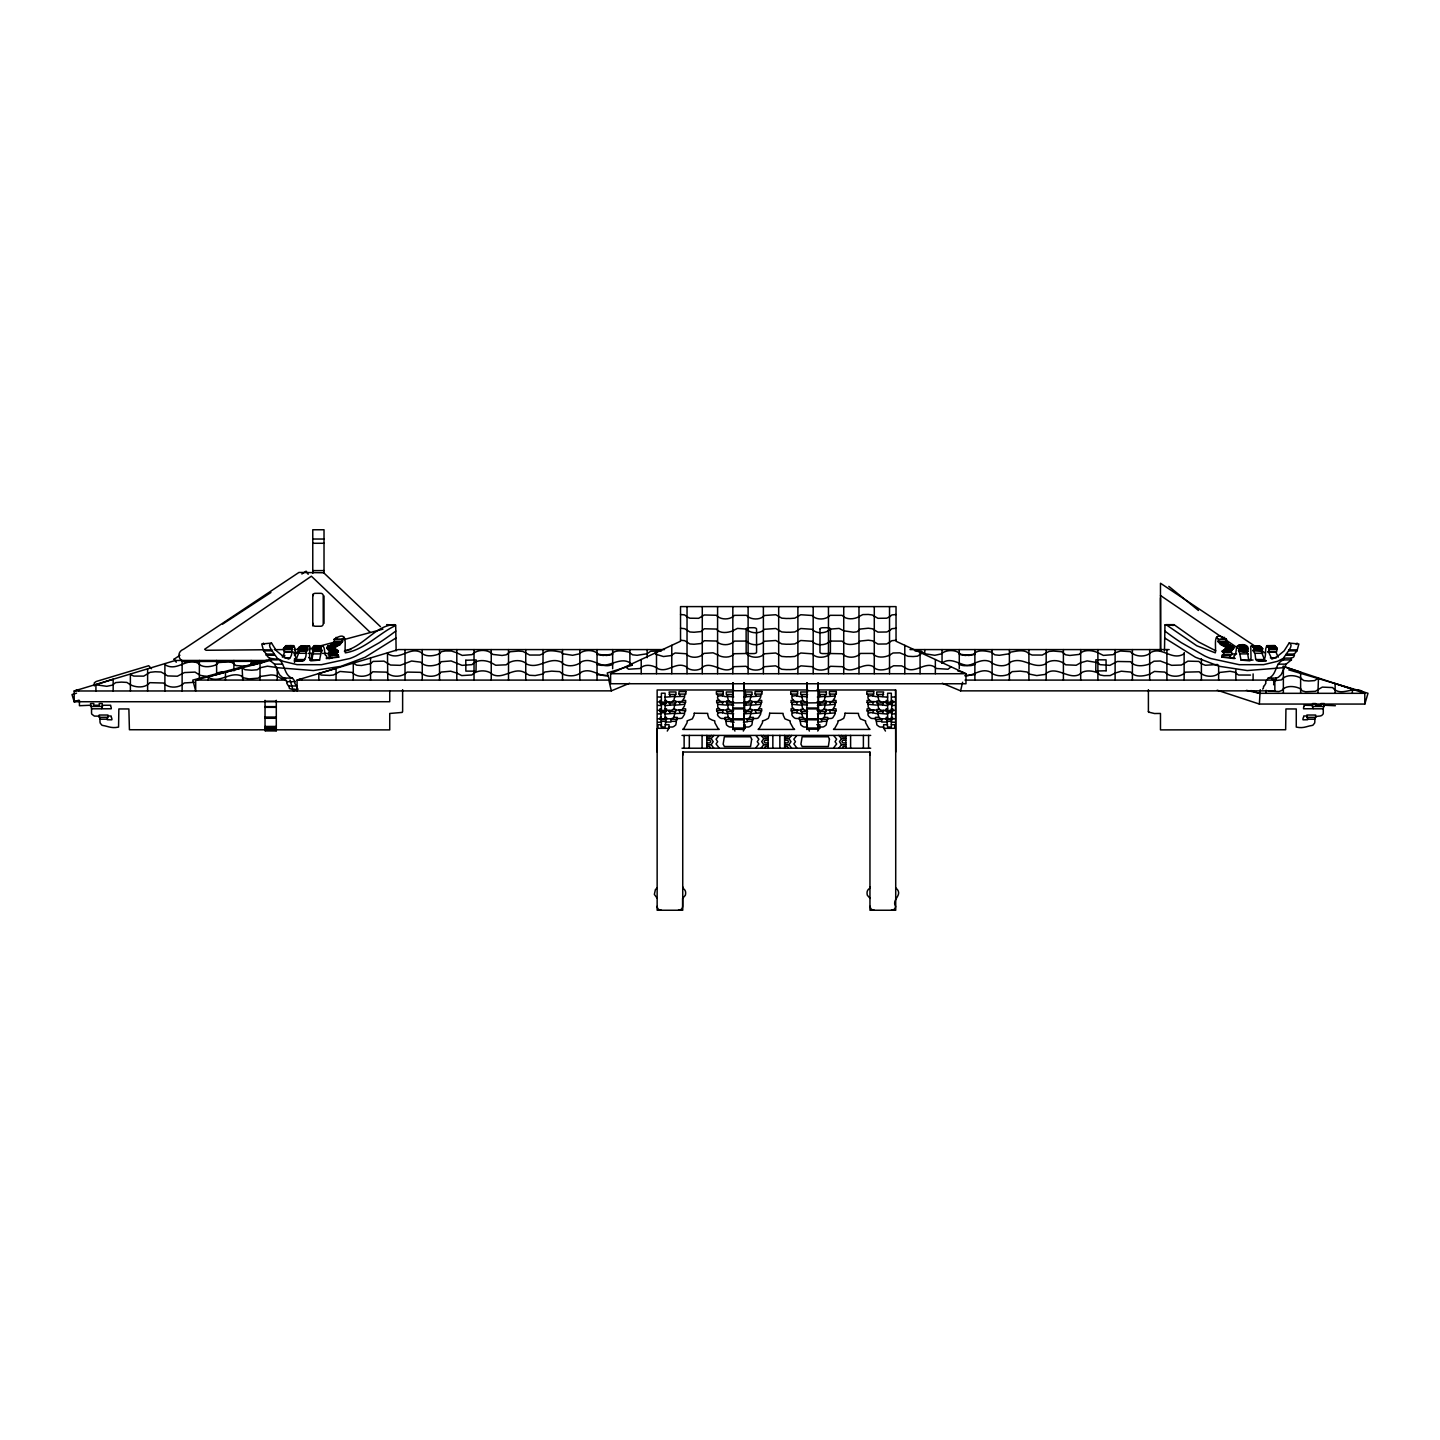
<?xml version="1.0" encoding="UTF-8"?>
<svg xmlns="http://www.w3.org/2000/svg" width="1440" height="1440" viewBox="0 0 1440 1440"><rect width="100%" height="100%" fill="white"/><g stroke="black" fill="none" stroke-linecap="round" stroke-linejoin="round"><path stroke-width="1.5" d="M297.972 689.094L297.504 688.536A2.538 1.8 -90 0 1 297.216 687.888L296.982 685.908A7.848 5.544 -90 0 1 296.28 685.728L294.714 683.172A6.354 4.5 -90 0 1 295.056 681.678L287.082 681.678A6.354 4.5 90 0 0 286.74 683.172L288.306 685.728A7.848 5.544 90 0 0 289.026 685.908L289.242 687.888A2.538 1.8 -90 0 0 289.53 688.536L293.004 689.58A17.748 12.546 90 0 0 293.85 689.364L295.002 689.04M641.214 673.704L641.214 659.52M656.496 673.704L656.496 651.978M657.144 752.04L657.144 728.802M671.778 673.704L671.778 645.318M687.024 673.704L687.042 606.618M702.27 673.704L702.288 606.618M717.588 673.704L717.588 606.618M732.852 729.18L744.102 729.468L744.912 728.316M732.852 727.92L732.852 724.302M732.834 722.34L732.834 719.73L744.102 719.856L744.102 722.34M732.834 718.524L732.852 715.392M732.114 713.358L732.852 708.912L744.12 708.912L744.12 711.576M732.852 708.012L744.12 708.012M732.834 691.218L732.834 682.776L732.834 729.576M732.834 673.704L732.834 606.618M744.102 721.17L744.102 719.982M744.102 710.586L744.102 708.804M744.102 691.218L744.102 682.776L744.102 729.18M744.102 727.92L744.102 724.302M744.12 718.56L744.12 715.392M748.098 673.704L748.116 606.618M763.38 673.704L763.38 606.636M778.68 673.704L778.68 606.636M797.886 673.704L797.886 606.636M806.922 729.18L818.19 729.18M806.922 727.92L806.922 724.302M806.922 722.34L806.922 719.73L818.19 719.856L818.19 722.34M806.922 718.524L806.94 715.392M806.94 711.576L806.94 708.912L818.19 708.912L818.19 711.576M806.94 708.012L818.19 708.012M806.922 691.218L806.922 682.776L806.922 729.576M813.186 673.704L813.186 606.636M818.19 727.92L818.19 724.302M818.19 718.524L818.19 715.392M818.172 691.218L818.172 682.776L818.19 729.54M828.45 673.704L828.468 606.636M843.732 673.722L843.732 606.636M858.978 673.722L858.978 606.636M874.278 673.722L874.296 606.636M889.524 673.722L889.524 606.636M904.788 673.722L904.788 645.336M920.07 673.722L920.07 651.996M935.352 673.722L935.352 659.556M610.596 683.73L610.596 673.704L680.526 641.25L680.526 606.6L896.04 606.618L896.04 641.268L965.97 673.722L965.97 683.766L610.596 683.73L607.248 672.966L632.16 665.244M107.946 715.986L107.226 719.748L111.78 719.82A4.788 4.788 0 0 0 111.942 719.208L111.654 717.876A4.482 4.482 0 0 0 111.24 717.39L111.168 716.04L107.946 715.986L107.982 715.032L99.162 715.032L99.972 718.956A6.624 6.624 0 0 1 99.99 719.55L99.99 721.926A9.9 9.9 0 0 0 100.26 723.168L101.898 725.184A6.192 6.192 0 0 0 102.888 725.49C107.964 726.192 111.312 728.64 118.566 727.092L118.854 708.948L128.88 708.948L129.42 729.738L389.736 729.882L389.736 713.466L402.228 712.422A5.85 5.85 0 0 0 402.624 711.396L402.624 689.67M734.094 722.268L730.782 721.746L731.502 719.424M807.3 722.268L805.122 721.746L805.86 719.424M887.616 721.98L881.712 722.034L881.928 719.424M396.144 650.844L395.694 625.572C380.628 632.034 364.572 649.926 345.294 652.842C344.106 645.282 349.11 629.262 334.134 639.324L342.09 639.324L342.54 641.484L340.092 644.598L335.988 646.65L327.87 646.794L326.7 648.09L329.13 650.61L337.878 650.502L338.076 652.158L328.914 652.266L328.464 654.354L338.112 654.966L338.76 657.126L326.304 658.584A21.6 15.282 -90 0 0 326.772 655.992C323.478 655.92 325.764 648.288 322.902 646.074C312.444 644.508 305.316 653.076 322.092 650.412A4.842 3.42 -90 0 1 321.048 652.806L319.59 660.096L310.752 660.852L309.582 658.188L309.852 646.218L301.104 645.75L298.062 648.54L298.386 650.988L299.412 650.088M320.922 646.884L320.814 651.51M732.114 696.456L733.104 694.476M733.662 705.348L732.132 704.916L733.104 702.882M806.472 696.456L807.174 694.782M806.472 713.358L807.174 711.666M807.3 705.24L807.174 703.188M887.652 705.474A55.368 55.368 0 0 1 885.78 705.456L882.558 704.916L883.638 702M882.54 696.456L883.638 691.974L876.744 691.974L876.744 694.476L883.638 694.476M882.54 713.358L883.638 710.406M1164.474 650.844L1164.96 624.996L1166.04 624.654L1173.996 624.654L1198.242 641.79L1215.774 650.772M684.612 704.808L684.63 704.196A4.446 4.446 0 0 1 684.81 703.476L685.44 702.504M684.612 696.384L677.232 696.582A46.08 46.08 0 0 1 674.712 696.6L674.694 696.96M684.612 713.268L677.232 713.466A46.08 46.08 0 0 1 674.712 713.502L674.694 713.844M760.68 696.384L760.698 695.898A4.446 4.446 0 0 1 760.878 695.07L761.508 694.098M760.68 713.268L760.698 712.8A4.446 4.446 0 0 1 760.878 711.954L761.508 710.982M760.68 704.808L760.698 704.196A4.446 4.446 0 0 1 760.878 703.476L761.508 702.504M835.038 696.384L835.056 695.898A4.446 4.446 0 0 1 835.236 695.07L835.848 694.098M835.038 713.268L835.056 712.8A4.446 4.446 0 0 1 835.236 711.954L835.848 710.982M835.038 704.808L835.056 704.196A4.446 4.446 0 0 1 835.236 703.476L835.848 702.504M869.958 886.86L869.706 888.426A5.148 5.148 0 0 0 868.302 889.506A4.77 4.77 0 0 0 867.114 892.008A8.136 8.136 0 0 0 867.384 895.32L870.12 898.416M294.39 660.798C312.372 663.768 302.238 649.728 309.186 645.75M684.594 705.762L682.326 709.362A10.602 10.602 0 0 1 680.868 709.992L675.684 710.082M684.594 697.356L682.326 700.938A10.602 10.602 0 0 1 680.868 701.586L675.684 701.676M684.594 714.24L682.326 717.822A10.602 10.602 0 0 1 680.868 718.47L677.358 718.542M760.662 697.356L758.394 700.938A10.602 10.602 0 0 1 756.936 701.586L751.752 701.676M760.662 714.24L758.394 717.822A10.602 10.602 0 0 1 756.936 718.47L753.426 718.542M760.662 705.762L758.394 709.362A10.602 10.602 0 0 1 756.936 709.992L751.752 710.082M835.02 705.762L832.752 709.362A10.602 10.602 0 0 1 831.294 709.992L826.11 710.082M835.02 697.356L832.752 700.938A10.602 10.602 0 0 1 831.294 701.586L826.11 701.676M835.02 714.24L832.752 717.822A10.602 10.602 0 0 1 831.294 718.47L827.766 718.542M727.578 696.69L727.578 696.69A46.08 46.08 0 0 1 725.058 696.582C720.288 694.584 713.844 696.096 719.964 700.938A10.602 10.602 0 0 0 721.404 701.586L726.588 701.676M726.588 710.082L721.404 709.992A10.602 10.602 0 0 1 719.964 709.362L717.786 707.22L717.642 704.16A4.446 4.446 0 0 0 717.48 703.476L716.85 702.504M727.578 713.574L727.578 713.574A46.08 46.08 0 0 1 725.058 713.466C720.288 711.468 713.844 712.98 719.964 717.822A10.602 10.602 0 0 0 721.404 718.47L724.932 718.542M801.936 696.69L801.936 696.69A46.08 46.08 0 0 1 799.416 696.582C794.646 694.584 788.202 696.096 794.304 700.938A10.602 10.602 0 0 0 795.762 701.586L800.946 701.676M800.946 710.082L795.762 709.992A10.602 10.602 0 0 1 794.304 709.362L792.144 707.22L792 704.16A4.446 4.446 0 0 0 791.838 703.476L791.01 700.434L793.26 700.398M801.936 713.574L801.936 713.574A46.08 46.08 0 0 1 799.416 713.466C794.646 711.468 788.202 712.98 794.304 717.822A10.602 10.602 0 0 0 795.762 718.47L799.29 718.542M877.014 710.082L871.83 709.992A10.602 10.602 0 0 1 870.372 709.362L868.212 707.22L868.068 704.16A4.446 4.446 0 0 0 867.906 703.476L867.276 702.504M886.194 701.928L881.838 701.91A5.958 5.958 0 0 1 880.596 701.55L879.948 701.226A6.894 6.894 0 0 1 878.778 700.344L878.004 696.582A46.08 46.08 0 0 1 875.484 696.582C870.714 694.584 864.27 696.096 870.372 700.938A10.602 10.602 0 0 0 871.83 701.586L877.014 701.676M878.004 713.574L878.004 713.574A46.08 46.08 0 0 1 875.484 713.466C870.714 711.468 864.27 712.98 870.372 717.822A10.602 10.602 0 0 0 871.83 718.47L875.358 718.542M1267.902 646.92L1269.162 648.45L1268.64 651.834L1276.596 651.834L1277.136 648.45L1275.858 646.92L1267.452 646.902L1266.822 645.642L1274.796 645.642L1275.858 646.92M760.698 696.006L753.3 696.582A46.08 46.08 0 0 1 750.78 696.6L750.762 696.96M760.698 712.89L753.3 713.466A46.08 46.08 0 0 1 750.78 713.502L750.762 713.844M835.056 696.006L827.658 696.582A46.08 46.08 0 0 1 825.138 696.6L825.12 696.96M835.056 712.89L827.658 713.466A46.08 46.08 0 0 1 825.138 713.502L825.12 713.844M1266.246 660.798L1255.734 659.556L1255.05 653.94L1252.962 650.34L1262.232 650.988L1262.574 648.54L1259.514 645.75L1250.766 646.218L1251.036 658.188L1249.884 660.852L1241.046 660.096L1239.57 652.806A4.842 3.42 -90 0 1 1238.526 650.412C1251.54 657.738 1251.216 639.774 1237.302 645.948C1235.322 649.44 1236.852 655.452 1233.864 655.992A21.6 15.282 90 0 0 1234.332 658.584L1221.876 657.126L1222.506 654.966L1231.722 654.75L1231.722 652.266C1208.556 648.738 1234.026 654.714 1233.63 647.1C1228.284 651.096 1206.27 637.398 1226.502 639.324C1211.526 629.262 1216.53 645.282 1215.342 652.842L1196.82 645.786L1166.04 624.654M1235.232 658.404L1229.94 657.324L1230.48 654.966M675.504 694.584L674.874 695.556A4.464 4.464 0 0 0 674.712 696.366L673.92 700.326A6.894 6.894 0 0 1 672.768 701.208L672.102 701.55A5.958 5.958 0 0 1 670.86 701.91L666.504 701.928M675.504 702.99L674.874 703.962A4.464 4.464 0 0 0 674.712 704.79L673.92 708.75A6.894 6.894 0 0 1 672.768 709.632L672.102 709.956A5.958 5.958 0 0 1 670.86 710.316L666.504 710.334M675.504 711.468L674.874 712.44A4.464 4.464 0 0 0 674.712 713.25L673.92 717.228A6.894 6.894 0 0 1 672.768 718.11L672.102 718.434A5.958 5.958 0 0 1 670.86 718.794L666.252 718.812M751.572 702.99L750.942 703.962A4.464 4.464 0 0 0 750.78 704.79L749.988 708.75A6.894 6.894 0 0 1 748.836 709.632L748.17 709.956A5.958 5.958 0 0 1 746.928 710.316L743.688 710.334M751.572 694.584L750.942 695.556A4.464 4.464 0 0 0 750.78 696.366L749.988 700.326A6.894 6.894 0 0 1 748.836 701.208L748.17 701.55A5.958 5.958 0 0 1 746.928 701.91L743.688 701.928M751.572 711.468L750.942 712.44A4.464 4.464 0 0 0 750.78 713.25L749.988 717.228A6.894 6.894 0 0 1 748.836 718.11L748.17 718.434A5.958 5.958 0 0 1 746.928 718.794L731.502 718.812A5.958 5.958 0 0 1 730.17 718.434L729.522 718.11A6.894 6.894 0 0 1 728.352 717.246L727.596 714.132M825.93 694.584L825.3 695.556A4.464 4.464 0 0 0 825.138 696.366L824.328 700.326A6.894 6.894 0 0 1 823.176 701.208L822.528 701.55A5.958 5.958 0 0 1 821.286 701.91L817.056 701.928M825.93 702.99L825.3 703.962A4.464 4.464 0 0 0 825.138 704.79L824.328 708.75A6.894 6.894 0 0 1 823.176 709.632L822.528 709.956A5.958 5.958 0 0 1 821.286 710.316L817.056 710.334M825.93 711.468L825.3 712.44A4.464 4.464 0 0 0 825.138 713.25L824.328 717.228A6.894 6.894 0 0 1 823.176 718.11L822.528 718.434A5.958 5.958 0 0 1 821.286 718.794L805.77 718.794A5.958 5.958 0 0 1 804.528 718.434L803.88 718.11A6.894 6.894 0 0 1 802.71 717.246L801.954 714.132M337.104 650.61L334.656 648.09L335.988 646.65M674.694 705.366L674.712 704.988A46.08 46.08 0 0 0 677.232 705.006L684.648 704.304M750.762 705.366L750.78 704.988A46.08 46.08 0 0 0 753.3 705.006L760.716 704.304M825.12 705.366L825.12 704.988A46.08 46.08 0 0 0 827.658 705.006L835.056 704.304M886.608 719.478L887.616 727.002L891.324 727.002L891.342 720.954A1.962 1.962 0 0 1 891.54 720.342L892.134 719.478M284.472 651.384C279.252 646.614 295.29 642.744 294.84 648.648A4.626 3.276 -90 0 1 294.948 649.62C295.686 656.82 294.408 664.326 304.002 659.898M395.802 631.044L392.058 633.834A414.288 292.95 -90 0 1 379.152 642.78L355.914 655.956A118.926 84.096 90 0 1 349.92 658.494L321.372 664.704L297.036 664.65L283.104 661.302L277.488 658.458L274.32 654.066L266.346 654.066L263.646 650.844L261.738 643.968L271.53 643.086L276.516 650.916L283.32 656.46A72.324 51.138 90 0 0 288.774 659.088C293.526 655.002 290.754 650.916 292.734 646.92M1172.898 625.572L1173.996 624.654M660.564 719.478L661.158 720.342A1.962 1.962 0 0 1 661.356 720.954L661.392 727.002L665.1 727.002L666.108 719.478M1239.822 651.51C1242.522 645.084 1231.308 644.598 1246.302 645.786M312.768 595.962L312.786 595.476A2.466 2.466 0 0 1 314.982 593.334L320.958 593.316A2.466 2.466 0 0 1 323.208 595.422L323.244 623.844A2.466 2.466 0 0 1 320.76 626.256L315.234 626.256A2.466 2.466 0 0 1 312.768 623.916L312.768 623.106M1312.596 705.114L1312.596 703.548L1315.602 703.548L1315.602 705.258L1321.02 705.258L1321.02 703.548L1324.332 703.548L1323.414 707.652A4.302 4.302 0 0 0 1323.288 708.624L1323.27 713.304A4.446 4.446 0 0 1 1322.964 714.24C1320.822 717.966 1315.116 714.15 1314.864 718.956A6.624 6.624 0 0 0 1314.846 719.55L1314.828 721.926A9.9 9.9 0 0 1 1314.576 723.168L1312.938 725.184A6.192 6.192 0 0 1 1311.948 725.49C1306.836 726.138 1303.524 728.712 1296.27 727.092L1296.27 708.966L1285.938 708.948L1285.65 729.738L1160.478 729.882L1160.478 713.466A217.44 217.44 0 0 0 1154.538 713.538L1148.67 712.134A5.94 5.94 0 0 1 1148.4 711.396L1148.4 689.67M891.324 710.46L892.332 703.026M886.392 711.324L887.616 712.71L887.616 718.776L891.324 718.776L892.332 711.324M296.028 659.898L299.7 650.34L307.674 650.34M661.212 710.442L665.1 710.442L665.1 704.394L666.306 703.026M660.366 711.324L661.392 718.776L665.1 718.758L665.1 712.71L666.306 711.324M1230.912 645.786L1226.196 641.88L1226.502 639.324M682.74 755.208L682.992 752.04M657.144 887.67L656.838 888.444A5.166 5.166 0 0 0 655.416 889.578L654.354 894.402L657.288 898.416M314.064 650.124L314.136 650.412A4.842 3.42 -90 0 1 313.092 652.806L312.084 659.07L309.978 660.33M99.072 716.166L94.338 716.076L91.872 714.24A4.446 4.446 0 0 1 91.548 713.304L91.53 708.624A4.392 4.392 0 0 0 91.422 707.652L90.504 703.548L93.798 703.548L93.798 705.258L99.234 705.258L99.234 703.548L102.24 703.548L102.24 705.114M329.508 651.618C328.302 654.03 338.148 654.03 337.464 651.618L330.102 652.158L329.13 650.61M338.112 654.966L336.438 654.354L337.356 652.68M327.87 646.794L328.86 645.876M99.054 717.372L107.838 717.264M266.346 654.066C268.668 662.49 279.342 655.074 282.528 664.146C284.904 668.502 285.732 674.316 290.124 677.178A16.812 11.88 90 0 0 292.338 678.042L295.11 681.48M329.724 645.786L334.44 641.88L342.414 641.88M1306.872 715.986L1303.758 715.986L1303.596 717.372A4.482 4.482 0 0 0 1303.182 717.876L1302.894 719.208A4.788 4.788 0 0 0 1303.056 719.82L1307.61 719.748L1306.854 715.032L1315.674 715.032L1315.674 715.986M1250.658 660.33L1248.534 659.07L1247.544 652.806A4.842 3.42 -90 0 1 1246.5 650.412L1246.554 650.124M313.092 646.902L314.478 645.678L322.524 645.75L314.388 645.696M282.42 657.198L284.904 651.618L292.86 651.618M292.518 678.114L284.364 678.042A16.812 11.88 -90 0 1 282.15 677.178L279.432 674.658L274.554 664.146L269.19 659.862L269.514 658.458M942.3 683.226L960.606 690.858L962.586 682.254M1288.71 669.834L1368 693.27L1364.814 704.07L1259.37 704.052L1260.216 689.67M667.26 731.07L668.844 728.316M743.328 731.07L744.03 729.432M1232.766 646.794L1231.776 645.876M1274.184 647.406L1274.796 645.642L1266.948 645.804M312.84 651.51L313.65 649.854L321.624 649.854M284.616 677.898L284.976 680.184L287.136 681.48M274.32 654.066C273.024 651.69 266.292 644.598 271.53 643.086M1251.558 645.75L1254.6 648.54L1254.186 651.042M1223.532 650.61L1232.316 649.926M334.44 641.88L334.134 639.324M1164.834 631.044L1168.578 633.834A414.288 292.95 90 0 0 1181.484 642.78L1204.722 655.956A118.926 84.096 -90 0 0 1210.716 658.494L1239.246 664.704L1263.6 664.65L1277.532 661.302L1283.148 658.458L1286.316 654.066L1294.272 654.066L1296.99 650.844L1298.88 643.968L1289.088 643.086L1284.12 650.916L1277.316 656.46A72.324 51.138 -90 0 1 1271.862 659.088L1268.532 651.906M1231.128 651.618C1212.102 651.186 1232.1 654.804 1231.488 650.61M1262.664 689.094L1263.132 688.536A2.538 1.8 -90 0 0 1263.42 687.888L1263.618 686.106A7.848 5.544 -90 0 0 1264.356 685.728L1265.904 683.172A6.354 4.5 -90 0 0 1265.58 681.678L1268.298 678.042A16.812 11.88 -90 0 0 1270.512 677.178C1276.884 673.002 1275.408 662.742 1283.418 659.934C1282.5 655.524 1295.424 661.518 1294.272 654.066M1266.678 645.84L1265.796 648.648A4.626 3.276 -90 0 0 1265.688 649.62C1265.454 656.802 1265.598 664.164 1256.634 659.898M1291.122 658.458L1291.446 659.862L1286.082 664.146L1281.186 674.658L1278.486 677.178A16.812 11.88 90 0 1 1276.272 678.042L1268.118 678.114M1224.342 649.926L1225.962 648.09L1233.936 648.09M222.642 624.096L270.954 592.488M1223.73 638.892L1224.486 637.326M670.788 719.424L671.004 722.034L665.1 721.98M746.838 719.424L747.576 721.746L743.418 722.214M821.196 719.424L821.934 721.746L817.578 722.232M1273.644 684.774L1273.878 683.172A6.354 4.5 -90 0 0 1273.68 682.164M102.456 706.662L102.564 705.258L110.682 705.258L110.7 706.554A2.124 2.124 0 0 1 111.078 707.058L111.258 707.832A8.55 8.55 0 0 1 111.24 708.786L101.952 708.804A9.468 9.468 0 0 1 101.844 707.778L102.114 707.04M1252.962 650.34L1261.026 650.142M1286.316 654.066C1287.612 651.69 1294.344 644.598 1289.088 643.086M326.736 658.17L330.696 657.324L330.156 654.966M889.56 630.594L891.9 628.704L896.022 628.29M1297.062 643.086L1296.288 644.436M889.56 616.806L891.9 614.934L896.04 614.52M889.542 667.98L893.628 665.766L901.62 665.874L904.788 667.44M889.542 655.128L893.052 652.986L899.838 652.842L908.118 656.316L913.122 656.55L917.514 656.172L921.852 653.238M710.28 748.224L709.596 746.334L706.842 746.334M788.058 748.224L787.374 746.334L784.62 746.334M858.996 616.572L862.812 614.592L868.302 614.448L872.298 614.988L877.932 618.318L886.68 618.21L889.542 616.86M1184.328 653.004L1183.248 654.336C1171.386 660.546 1162.494 646.614 1150.992 652.32C1146.186 657.522 1134.972 657.162 1130.436 651.654L1120.518 651.006L1115.118 652.824M216.63 664.506L218.592 662.544L228.51 661.878L231.84 662.418L235.854 665.532L245.628 666.27M370.53 663.642L373.086 661.41L383.994 661.14L390.546 665.046L400.248 665.334L411.57 661.014L420.786 662.166C424.926 667.404 434.304 666.18 439.506 663.642M439.542 653.634L441.486 651.654L445.464 650.97L451.404 651.006L456.804 652.824M439.542 663.606L441.342 661.698L451.116 660.942L462.006 665.352L471.996 664.65C476.478 659.286 485.586 659.898 491.238 662.724M1364.796 704.052L1364.796 693.324C1355.004 683.496 1341.324 698.436 1332.612 687.564L1322.298 687.114L1317.906 689.706M370.512 663.66L361.53 665.478L356.688 665.19L353.286 663.138L353.286 680.094M706.842 744.696L711.18 744.696L713.214 741.636L711.144 738.612L706.842 738.612M784.62 744.696L788.958 744.696L790.992 741.636L788.922 738.612L784.62 738.612M284.904 646.902L285.84 645.642L293.814 645.642M768.078 738.612L763.794 738.612L761.706 741.636L763.758 744.696L768.078 744.696M845.856 738.612L841.554 738.612L839.484 741.636L841.536 744.696L845.856 744.696M1009.386 673.974L1012.158 671.634L1020.276 671.13L1027.188 672.012L1028.916 673.974M1283.418 659.934L1291.446 659.862M941.904 663.174C953.01 654.768 963.486 669.996 974.88 664.38M647.154 653.688L650.718 651.222L661.302 651.006M1009.386 653.688L1010.502 652.158C1015.992 651.258 1024.578 648.882 1028.916 653.688M259.992 676.548L258.408 678.114L248.958 678.906L243.342 677.772L241.218 675.864C229.698 671.13 219.726 684.018 208.26 677.322M262.026 661.824L253.278 662.382L249.192 665.496M259.992 667.836L257.202 669.78L251.568 670.23L244.998 669.708L242.136 667.854L225.504 672.228L225.468 680.094M858.978 616.608C854.442 619.452 845.946 620.01 842.112 615.348L830.178 615.312C826.128 620.01 816.048 620.316 812.178 615.492L800.766 614.736L794.808 618.156L790.254 618.498A19.458 8.838 0 0 1 788.292 618.444A19.566 8.892 0 0 1 786.312 618.498L781.758 618.156L775.8 614.736L764.388 615.492C760.5 620.298 750.438 620.01 746.388 615.312L734.454 615.348C730.242 620.082 720.396 620.154 716.382 615.276L704.268 614.97L698.634 618.318L689.886 618.21L687.042 616.842M756.018 747.666L758.862 743.94L757.26 741.708L758.862 739.17L756.018 735.624M833.796 747.666L836.64 743.94L835.038 741.708L836.64 739.17L833.796 735.624M1115.118 673.11L1110.186 675.576L1103.976 675.684L1100.052 674.982L1097.91 672.966M1115.118 652.878L1113.174 654.66L1103.382 655.398L1097.928 652.734M761.202 747.99L763.758 744.696M838.98 747.99L841.536 744.696M732.852 630.774L737.442 628.398L746.388 629.082C750.42 633.798 760.5 634.068 764.388 629.28L775.8 628.506L781.758 631.944L786.312 632.268A19.566 8.892 0 0 0 788.292 632.232A19.458 8.838 0 0 0 790.254 632.268L794.808 631.944L800.766 628.506L812.178 629.28C816.066 634.068 826.146 633.798 830.178 629.1L839.124 628.416L843.714 630.774M718.902 735.624L716.058 739.17L717.66 741.708L716.058 743.94L718.902 747.666M796.68 735.624L793.836 739.17L795.438 741.708L793.836 743.94L796.68 747.666M1080.684 662.76L1076.184 665.262L1065.726 664.812C1060.83 659.808 1049.976 658.908 1045.026 664.2C1032.534 669.402 1023.21 656.316 1010.664 662.004C1005.948 667.836 995.166 666.234 990.072 661.608C978.498 656.838 970.524 669.726 959.274 664.38M543.006 673.974L544.734 672.012L551.646 671.13L559.764 671.634L562.536 673.974M543.006 653.688C547.344 648.882 555.93 651.258 561.42 652.158L562.536 653.688M711.144 738.612L713.898 735.408M788.922 738.612L791.676 735.408M819.522 728.316L818.37 729.81A5.382 5.382 0 0 0 817.758 731.07M1149.66 674.172L1154.43 671.436L1164.816 672.084C1169.658 677.466 1180.8 677.718 1185.444 672.156L1199.196 671.796C1203.678 677.25 1215.126 678.006 1219.626 672.462L1230.048 671.292L1234.674 672.174L1238.49 675.018L1250.514 675.072M950.868 667.008L948.006 669.24L936.342 668.502C926.946 658.8 914.814 675.54 904.788 667.476M711.414 735.408L709.992 737.01L706.95 737.01M789.192 735.408L787.77 737.01L784.728 737.01M1149.66 663.912L1153.962 661.212L1160.352 661.014L1171.674 665.334L1181.376 665.046L1187.928 661.14L1198.836 661.41L1201.392 663.642M889.524 667.998C884.862 670.284 876.366 671.4 872.91 666.378C862.65 661.5 851.616 676.08 842.418 666.684L830.502 666.288C826.326 671.004 816.3 671.526 812.25 666.702L800.91 665.838L794.844 669.276L790.254 669.618A19.458 8.838 0 0 1 788.274 669.582A19.458 8.838 0 0 1 786.312 669.618L781.722 669.276L775.638 665.838L764.316 666.702C760.266 671.526 750.24 671.004 746.064 666.288L734.148 666.666C724.95 676.08 713.898 661.5 703.656 666.378C699.894 671.364 689.616 671.346 685.782 666.468C675.432 661.626 668.466 672.768 658.206 668.862C653.508 665.136 644.58 663.408 640.224 668.484L628.56 669.222L625.68 666.972M216.612 664.56C211.446 666.99 202.158 668.322 198.036 663.192C186.534 657.486 177.624 671.418 165.78 665.208L164.898 663.624M439.524 653.688C434.34 656.118 425.052 657.432 420.93 652.32C409.392 646.524 400.464 660.456 388.674 654.336L387.468 652.842L387.792 680.094M889.524 655.146C884.736 657.594 876.312 658.386 872.676 653.418L860.454 653.436C856.35 658.278 846.576 658.53 842.274 653.742L830.34 653.526C826.218 658.242 816.156 658.638 812.196 653.814L800.802 653.004L794.826 656.442L790.254 656.784A19.458 8.838 0 0 1 788.292 656.73A19.458 8.838 0 0 1 786.312 656.784L781.74 656.442L775.764 653.004L764.37 653.796C760.392 658.62 750.348 658.242 746.226 653.508L734.292 653.724C730.53 658.332 722.016 657.684 717.588 654.876M1317.87 689.778L1315.386 691.308L1305.594 691.74L1302.21 690.858L1300.626 688.914M342.09 639.324L344.124 637.326M260.028 676.512L270.846 674.946A6.876 1.782 0 0 1 277.236 676.26L281.538 678.636L285.75 678.744M1115.136 673.074L1121.238 671.202L1130.778 672.066C1134.9 677.664 1143.972 676.278 1149.624 674.208M889.524 630.648L886.68 631.998L877.932 632.106L872.298 628.758L868.302 628.218L860.184 629.064L856.998 631.782L853.524 632.232L843.75 630.81M260.028 667.8L267.408 666.198L277.236 667.548M1080.684 662.724L1087.146 660.906L1097.892 662.688M1232.172 654.354L1222.506 654.966M647.154 653.76L637.11 655.29L632.556 654.822L629.046 652.14C623.61 651.042 615.294 649.098 611.352 654.282L603.144 655.488L597.042 654.336M1009.386 653.76L999.342 655.29L994.788 654.822L991.278 652.14C985.842 651.042 977.526 649.098 973.584 654.282L965.376 655.488L959.274 654.336M1223.28 652.68L1224.198 654.354M732.816 630.81C727.92 632.826 719.964 633.888 716.382 629.064L704.268 628.758L701.1 631.566L694.044 632.25L689.886 631.98L684.666 628.686L680.544 628.272M685.44 694.098L684.81 695.07A4.446 4.446 0 0 0 684.648 695.88M685.44 710.982L684.81 711.954A4.446 4.446 0 0 0 684.648 712.764M677.088 719.514L676.458 720.486A4.446 4.446 0 0 0 676.296 721.314A19.584 19.584 0 0 1 676.296 722.07L675.81 724.914L673.992 726.372A10.638 10.638 0 0 1 672.534 727.002L669.186 727.038M753.156 719.514L752.526 720.486A4.446 4.446 0 0 0 752.364 721.314A19.584 19.584 0 0 1 752.364 722.07L751.878 724.914L750.06 726.372A10.638 10.638 0 0 1 748.602 727.002L745.254 727.038M827.514 719.514L826.884 720.486A4.446 4.446 0 0 0 826.722 721.314A19.584 19.584 0 0 1 826.704 722.07L826.236 724.914L824.418 726.372A10.638 10.638 0 0 1 822.96 727.002L819.882 727.038M1009.368 674.01C1003.392 676.746 995.022 676.602 990.18 671.904C980.352 667.746 973.8 676.278 964.764 675.72M395.928 638.028L365.166 657.252L340.848 666.36L313.416 670.554L276.066 667.602M543.006 653.76L539.73 655.038L529.65 655.056L522.9 651.438L518.508 651.06L510.21 651.744L506.232 654.804L502.056 655.452L492.786 654.426C487.962 648.954 476.928 649.188 472.104 654.624L462.276 655.398L456.804 652.878M543.006 673.992L535.194 675.576L529.416 675.27L525.834 673.308M1149.624 663.93C1143.846 666.108 1134.828 667.296 1130.58 661.698L1117.314 661.482L1109.898 665.352L1099.926 664.65L1097.91 662.706M394.596 624.654C375.84 624.96 363.6 646.506 344.862 650.772M750.78 704.79L743.85 705.402M825.138 704.79L817.362 705.438M173.97 659.25L179.928 655.272M301.86 574.002L306.108 571.176L308.178 574.29M612.648 664.38C601.398 669.726 593.424 656.838 581.85 661.608C576.738 666.216 565.974 667.854 561.258 662.004C548.766 656.406 539.388 669.42 526.896 664.2C521.946 658.926 511.092 659.808 506.196 664.812L495.738 665.262L491.238 662.76M1262.16 651.042L1261.206 650.088M612.648 654.336L606.546 655.488L598.338 654.282C594.036 649.26 583.506 649.512 579.06 653.922L572.58 655.29L562.536 653.76M974.88 654.336L968.778 655.488L960.57 654.282C956.268 649.26 945.738 649.512 941.292 653.922L934.812 655.29L924.768 653.76M1268.496 647.658L1276.758 647.694M1224.792 649.35L1232.874 649.296M974.88 674.64L965.898 675.63M389.736 690.84L389.736 701.73L74.178 701.73L74.178 690.984L611.316 690.858L629.622 683.226M1273.626 681.426L1275.984 679.716L1276.002 677.898M297.594 689.526L293.328 690.858L289.98 680.094M95.886 684.774L113.166 679.212L113.166 690.984M76.554 693.18L72 694.548L74.178 701.73L78.48 700.434L74.178 701.73M456.786 673.074L450.684 671.202L441.144 672.066C436.662 677.61 425.304 677.664 420.624 672.336L407.106 672.084C402.264 677.466 391.122 677.718 386.478 672.156L372.726 671.796C368.244 677.25 356.796 678.006 352.296 672.462L340.02 671.454L333.432 675.018L329.706 675.414L321.408 675.072L318.492 673.632L336.06 668.34M1217.646 664.506L1205.298 665.262L1201.464 663.75M270.972 659.142L192.78 680.094L195.696 690.984L195.696 680.094L271.386 660.132M282.366 656.082L284.868 655.416M293.598 653.076L301.158 651.06M308.43 649.098L314.046 647.604M319.608 646.11L335.772 641.772M342.54 639.972L382.914 629.154M242.154 667.854L242.712 680.094M344.358 651.15L350.838 649.404M223.452 672.768L206.19 677.322M263.826 662.13L260.028 663.138L260.01 680.094M253.35 664.902L257.922 663.696M296.91 653.418L294.516 654.03L294.516 655.524M195.84 680.058L285.894 680.094M222.174 671.832L218.43 672.588L216.63 674.478L216.612 660.456M332.658 657.432L329.04 658.764L329.022 653.4L322.56 653.4M263.394 643.122L264.348 644.436M661.392 721.998L660.906 722.052A34.128 34.128 0 0 1 657.99 722.268M896.022 640.278L891.9 640.692L886.68 643.968L877.932 644.076L872.298 640.746L868.302 640.206L860.184 641.052L858.528 642.96C853.542 644.67 845.874 645.84 842.112 641.106L830.178 641.07C826.146 645.768 816.066 646.056 812.178 641.268L800.766 640.494L794.808 643.914L790.254 644.256A19.458 8.838 0 0 1 788.292 644.202A19.566 8.892 0 0 1 786.312 644.256L781.758 643.914L775.8 640.494L764.388 641.268C760.5 646.056 750.42 645.786 746.388 641.07L734.454 641.106C730.242 645.84 720.396 645.93 716.382 641.034L704.268 640.728L701.1 643.536L694.044 644.238L689.886 643.968L684.666 640.674L680.526 640.26M894.708 696.942L894.294 696.978A38.052 38.052 0 0 1 891.972 697.05L891.558 697.068M894.708 713.826L894.294 713.862A38.052 38.052 0 0 1 891.972 713.952L891.558 713.952M743.85 696.996L750.78 696.384M743.85 713.88L750.78 713.268M894.708 705.366L894.294 705.402A43.056 43.056 0 0 1 892.278 705.456L891.558 705.474M674.712 696.384L666.936 697.032A55.368 55.368 0 0 1 665.046 697.05M674.712 704.79L666.936 705.438A55.368 55.368 0 0 1 665.046 705.474M825.138 696.384L817.362 697.032M674.712 713.268L666.936 713.916A55.368 55.368 0 0 1 665.046 713.952M825.138 713.268L817.362 713.916M90.504 705.24L79.434 705.726L79.434 700.326M607.788 675.576L597.042 674.64M678.384 910.242L678.978 910.224A3.924 3.924 0 0 0 682.596 906.3L682.596 898.416L685.314 895.32A8.136 8.136 0 0 0 685.584 892.008A4.77 4.77 0 0 0 684.396 889.506A5.148 5.148 0 0 0 682.992 888.426L682.74 886.86M891.36 910.242L891.936 910.224A3.924 3.924 0 0 0 895.554 906.3C891.558 899.73 902.07 895.752 897.426 889.578A5.166 5.166 0 0 0 896.022 888.444L895.716 887.67M915.012 650.898L921.204 651.222L924.768 653.688L924.768 649.584M718.902 700.398L716.67 700.434L716.67 702.504L723.276 701.676M869.328 700.398L867.078 700.434L867.078 702.504L873.702 701.676M718.902 708.804L716.67 708.84L716.67 710.928L723.276 710.082M793.26 708.804L791.01 708.84L791.838 711.954A4.446 4.446 0 0 1 792 712.764M869.328 708.804L867.078 708.84L867.078 710.928L873.702 710.082M676.278 721.332L671.706 721.332M730.566 721.332L726.012 721.332A4.446 4.446 0 0 0 725.814 720.486L725.184 719.514M752.346 721.332L747.774 721.332M804.924 721.332L800.37 721.332A4.446 4.446 0 0 0 800.172 720.486L799.542 719.514M826.704 721.332L822.132 721.332M880.992 721.332L876.438 721.332A4.446 4.446 0 0 0 876.24 720.486L875.61 719.514M732.816 727.038L729.738 727.002A10.638 10.638 0 0 1 728.298 726.372L726.48 724.914L725.994 722.07A19.584 19.584 0 0 1 725.994 721.35M807.444 727.038L804.258 727.038A10.638 10.638 0 0 1 802.656 726.372L800.838 724.914L800.352 722.07A19.584 19.584 0 0 1 800.334 721.35M883.512 727.038L880.236 727.038A10.638 10.638 0 0 1 878.724 726.372L876.888 724.914L876.42 722.07A19.584 19.584 0 0 1 876.402 721.35M263.466 649.764L206.046 650.268L204.66 649.242L311.382 576.198L370.116 632.286M274.284 649.674L285.3 649.584M294.102 649.494L298.512 649.458M100.116 719.226L106.974 719.19M266.076 661.302L189.108 661.482C180.126 664.722 174.366 652.842 183.708 649.17L298.944 572.436L323.694 572.76L380.466 626.652M312.768 539.028L324.018 539.028M312.768 543.276L324.018 543.276M312.768 570.6L324.018 570.6M386.64 624.654L395.676 624.996M1164.96 624.996L1172.916 624.996M334.296 639.468L342.27 639.468M1218.366 639.468L1226.322 639.468M334.584 641.484L342.54 641.484M1218.078 641.484L1226.052 641.484M1218.222 641.88L1226.196 641.88M332.658 643.068L340.614 643.068M1220.022 643.068L1227.978 643.068M332.37 644.202L340.326 644.202M1220.292 644.202L1228.266 644.202M331.47 644.778L340.092 644.598M1220.544 644.598L1229.148 644.778M330.498 645.138L338.796 645.192M1221.822 645.192L1230.138 645.138M328.032 645.66L336.294 645.606M1224.342 645.606L1232.604 645.66M293.67 645.804L286.146 646.218M327.996 645.984L337.698 645.786M1222.938 645.786L1232.64 645.984M299.898 646.578L308.286 646.506M313.488 646.434L321.516 646.308M328.104 646.38L336.06 646.38M1224.576 646.38L1232.532 646.38M1239.174 646.434L1247.13 646.434M1252.35 646.506L1260.738 646.578M285.228 646.902L293.184 646.902M299.736 646.884L307.692 646.884M1239.696 646.884L1247.67 646.884M1252.944 646.884L1260.9 646.884M1267.452 646.902L1275.408 646.902M299.304 647.01L307.26 647.01M313.416 647.028L321.372 647.028M326.988 647.1L334.962 647.1M1224.648 646.65L1233.63 647.1M1239.246 647.028L1247.22 647.028M1253.376 647.01L1261.332 647.01M299.178 647.28L307.152 647.28M1253.484 647.28L1261.458 647.28M283.878 647.694L292.05 647.622M299.142 647.712L307.098 647.712M326.718 647.64L334.674 647.64M1225.674 647.1L1233.918 647.64M1253.52 647.712L1261.494 647.712M326.7 648.09L334.656 648.09M283.5 648.45L291.474 648.45M298.062 648.54L306.018 648.54M312.624 648.414L320.58 648.414M1240.056 648.414L1248.012 648.414M1254.6 648.54L1262.574 648.54M1269.162 648.45L1277.136 648.45M283.482 648.756L291.456 648.756M298.026 648.72L305.982 648.72M312.84 648.882L320.796 648.882M1239.822 648.882L1247.796 648.882M1254.636 648.72L1262.61 648.72M1269.18 648.756L1277.136 648.756M298.206 649.08L306.63 649.26M327.87 649.35L335.718 649.296M1254.006 649.26L1262.43 649.08M283.788 649.494L291.744 649.494M328.05 649.458L336.006 649.458M664.506 649.584L398.286 649.584L297.072 680.094L297.072 690.858M909.972 649.584L1169.172 649.584M1224.612 649.458L1232.586 649.458M1268.874 649.494L1276.848 649.494M263.952 649.854L271.926 649.854M328.554 649.674L336.582 649.692M1224.036 649.692L1232.082 649.674M1239.012 649.854L1246.968 649.854L1247.796 651.51M1288.71 649.854L1296.666 649.854M313.416 650.142L321.39 650.142M328.32 649.926L336.294 649.926M1239.246 650.142L1247.22 650.142M314.136 650.412L322.092 650.412M329.616 650.358L337.878 650.502M1222.758 650.502L1231.02 650.358M1238.526 650.412L1246.5 650.412M299.682 650.664L307.656 650.664M1252.98 650.664L1260.954 650.664L1264.59 659.898M263.646 650.844L271.602 650.844M298.386 650.988L306.45 651.042M312.714 651.06L320.688 651.06M1239.948 651.06L1247.922 651.06M1289.016 650.844L1296.99 650.844M313.02 651.402L320.994 651.402M330.372 651.33L338.328 651.33M1222.308 651.33L1230.264 651.33M1239.642 651.402L1247.616 651.402M1267.758 651.618L1275.732 651.618L1278.198 657.198M284.022 651.834L292.104 651.906M330.318 651.78L338.292 651.78M1222.344 651.78L1230.318 651.78M284.796 652.068L292.77 652.068M1267.866 652.068L1275.84 652.068M297.81 653.292L305.766 653.292M308.142 653.4L312.642 653.4M1254.87 653.292L1262.826 653.292M312.498 653.886L320.454 653.886M1240.182 653.886L1248.138 653.886M328.464 654.354L336.438 654.354M266.166 655.002L274.14 655.002M1286.496 655.002L1294.452 655.002M266.256 655.182L274.212 655.182M330.498 655.236L338.472 655.236M1222.164 655.236L1230.12 655.236M1286.406 655.182L1294.38 655.182M330.696 657.324L338.76 657.126M1221.876 657.126L1229.94 657.324M284.274 657.828L290.25 657.828M1270.386 657.828L1276.362 657.828M296.946 659.556L304.902 659.556M1255.734 659.556L1263.69 659.556M269.19 659.862L277.164 659.862M311.616 660.096L319.59 660.096M1241.046 660.096L1253.052 660.06M266.94 660.456L175.374 660.456L74.178 690.984L78.642 689.634L78.642 690.984M295.794 660.78L303.75 660.78M1256.886 660.78L1264.842 660.78M274.554 664.146L282.528 664.146M1278.108 664.146L1286.082 664.146M1284.57 667.602L1247.22 670.554L1219.77 666.36M610.596 673.704L965.97 673.722M965.052 680.094L1274.85 680.094L1274.85 690.858L960.606 690.858M289.044 686.106L296.982 685.908M733.626 689.976L657.144 689.976L657.144 910.242L682.74 910.242L682.74 752.04L869.958 752.04L869.958 910.242L895.716 910.242L895.716 689.976L816.84 689.976M744.102 689.976L807.84 689.976M732.852 690.768L744.102 690.768M806.922 690.768L818.19 690.768M807.57 691.974L800.676 691.974L800.676 694.476L807.57 694.476M1246.518 690.336L1259.37 693.324L1364.796 693.324L1282.986 666.288M669.078 694.476L675.972 694.476L675.972 691.974L669.078 691.974L670.158 696.456M745.146 694.476L752.04 694.476L752.04 691.974L745.146 691.974L746.226 696.456M661.212 700.506L659.97 700.506L659.97 702.99L666.504 702.99L666.504 700.506L665.1 700.506M887.616 700.506L886.194 700.506L886.194 702.99L892.728 702.99L892.728 700.506L891.504 700.506L891.504 702.144L887.616 702.144L887.616 693.216L891.324 693.216L891.324 702.162M673.272 700.92L675.684 700.92L675.684 702.99L669.078 702.99L669.078 702M729 700.92L726.588 700.92L726.588 702.99L744.12 702.81M749.34 700.92L751.752 700.92L751.752 702.99L745.146 702.99L745.146 702M803.358 700.92L800.946 700.92L800.946 702.99L818.208 702.81M823.698 700.92L826.11 700.92L826.11 702.99L819.486 702.99L819.486 702M879.426 700.92L877.014 700.92L877.014 702.99L883.638 702.99M265.032 701.226L276.3 701.226M657.99 701.91L659.988 701.91M733.626 701.928L731.502 701.91A5.958 5.958 0 0 1 730.17 701.55L729.522 701.226A6.894 6.894 0 0 1 728.352 700.344L727.596 697.248M807.12 701.928L805.77 701.91A5.958 5.958 0 0 1 804.528 701.55L803.88 701.226A6.894 6.894 0 0 1 802.71 700.344L801.954 697.248M892.728 701.91L894.708 701.91M661.212 702.144L665.1 702.144L665.1 693.216L661.392 693.216L661.392 702.162M678.996 701.676L685.62 702.504L685.62 700.434L683.388 700.398M755.064 701.676L761.688 702.504L761.688 700.434L759.456 700.398M791.01 702.504L797.634 701.676M660.366 703.026L661.392 704.484L665.1 704.484M887.616 708.804L886.194 708.804L886.194 711.288L892.728 711.288L892.728 708.804L891.504 708.804L891.504 710.442L887.616 710.442L887.616 704.394L891.324 704.484M90.504 706.428L102.24 706.428M1312.596 706.428L1324.332 706.428M265.032 706.626L276.3 706.626M265.032 707.328L276.3 707.328M91.512 708.804L101.412 708.804M661.212 708.804L659.97 708.804L659.97 711.288L666.504 711.288L666.504 708.804L665.1 708.804M1313.406 708.804L1323.306 708.804M673.272 709.326L675.684 709.326L675.684 711.414L669.078 711.414L669.078 710.406M729 709.326L726.588 709.326L726.588 711.414L733.212 711.414L733.212 710.406M749.34 709.326L751.752 709.326L751.752 711.414L745.146 711.414L745.146 710.406M803.358 709.326L800.946 709.326L800.946 711.414L807.57 711.414M823.698 709.326L826.11 709.326L826.11 711.414L819.486 711.414L819.486 710.406M879.426 709.326L877.014 709.326L877.014 711.414L883.638 711.414M657.99 710.334L659.988 710.334M733.626 710.334L731.502 710.334A5.958 5.958 0 0 1 730.17 709.956L729.522 709.632A6.894 6.894 0 0 1 728.352 708.768L727.578 704.988A46.08 46.08 0 0 1 725.058 705.006L717.732 704.322M807.12 710.334L805.77 710.316A5.958 5.958 0 0 1 804.528 709.956L803.88 709.632A6.894 6.894 0 0 1 802.71 708.768L801.954 705.654M886.194 710.334L881.838 710.316A5.958 5.958 0 0 1 880.596 709.956L879.948 709.632A6.894 6.894 0 0 1 878.778 708.768L878.022 705.654M892.728 710.334L894.708 710.334M791.01 710.928L797.634 710.082M661.392 712.782L665.1 712.782M887.616 712.764L891.324 712.782M265.032 717.066L276.3 717.066M661.392 717.354L660.204 717.354L660.204 719.424L666.504 719.424L666.504 717.354L665.1 717.354M673.74 717.39L677.286 717.39L677.286 719.46L670.662 718.992M728.532 717.39L725.004 717.39L725.004 719.46L731.628 718.992M749.808 717.39L753.354 717.39L753.354 719.46L746.73 718.992M802.89 717.39L799.362 717.39L799.362 719.46L805.986 718.992M824.166 717.39L827.694 717.39L827.694 719.46L821.088 718.992M886.464 718.812L881.838 718.794A5.958 5.958 0 0 1 880.596 718.434L879.948 718.11A6.894 6.894 0 0 1 878.778 717.246L875.43 717.39L875.43 719.46L882.054 718.992M887.616 717.354L886.194 717.354L886.194 719.424L892.512 719.424L892.512 717.354L891.324 717.354M265.032 718.272L276.3 718.272M657.99 718.794L659.988 718.794M892.728 718.794L894.708 718.794M661.392 721.296L665.1 721.296M887.616 721.296L891.324 721.296M665.082 724.698L669.06 724.698L669.06 728.316L657.99 728.316L657.99 724.698L661.392 724.698L661.392 726.984M816.786 724.698L819.882 724.698L819.882 728.316M887.616 724.698L883.638 724.698L883.638 728.316L894.708 728.316L894.708 724.698L891.306 724.698M265.032 726.444L276.3 726.444M265.032 727.884L276.3 727.884M265.032 727.992L276.3 727.992M732.852 728.028L744.102 728.028M806.922 728.028L818.19 728.028M682.002 735.408L870.696 735.408M767.97 737.01L764.928 737.01L763.524 735.408M845.748 737.01L842.706 737.01L841.302 735.408M706.95 740.304L709.902 740.304L710.784 741.582L709.938 742.896L706.842 742.896M767.97 740.304L765.036 740.304L764.136 741.582L764.982 742.896L768.078 742.896M784.728 740.304L787.662 740.304L788.562 741.582L787.716 742.896L784.62 742.896M845.748 740.304L842.814 740.304L841.914 741.582L842.76 742.896L845.856 742.896M768.078 746.334L765.342 746.334L764.658 748.224M845.856 746.334L843.12 746.334L842.418 748.224M682.002 748.224L870.696 748.224M660.978 697.068L660.726 697.068A38.052 38.052 0 0 1 658.422 696.978L657.99 696.942M660.978 705.474L660.42 705.456A43.056 43.056 0 0 1 658.422 705.402L657.99 705.366M660.978 713.952L660.726 713.952A38.052 38.052 0 0 1 658.422 713.88L657.99 713.826M1307.124 717.354L1315.782 717.372M1307.862 719.19L1314.72 719.226M1273.464 680.76L1281.42 679.896C1285.506 674.262 1295.226 674.892 1300.572 678.006M1232.478 653.94L1236.6 653.976M194.58 682.308L184.212 682.956C179.352 688.338 168.228 688.608 163.584 683.028L149.832 682.668C145.458 688.212 136.08 687.69 130.392 684.774M833.814 700.398L836.046 700.434L836.046 702.504L829.422 701.676M833.814 708.804L836.046 708.84L836.046 710.928L829.422 710.082M759.456 708.804L761.688 708.84L761.688 710.928L755.064 710.082M683.388 708.804L685.62 708.84L685.62 710.928L678.996 710.082M874.314 910.242L873.738 910.224A3.924 3.924 0 0 1 870.12 906.3M661.356 910.242L660.762 910.224A3.924 3.924 0 0 1 657.144 906.3M607.158 675.72C598.122 676.278 591.57 667.746 581.742 671.904C576.882 676.602 568.53 676.764 562.554 674.01M1324.332 705.24L1335.402 705.726M882.558 704.916L878.004 704.79A4.464 4.464 0 0 0 877.824 703.962L877.194 702.99M806.49 704.916L801.936 704.79A4.464 4.464 0 0 0 801.756 703.962L801.144 702.99M732.132 704.916L727.578 704.79A4.464 4.464 0 0 0 727.416 703.962L726.786 702.99M868.158 704.322L875.484 705.006A46.08 46.08 0 0 0 878.004 705.024M792.09 704.322L799.416 705.006A46.08 46.08 0 0 0 801.936 705.024M206.01 676.332L200.124 675.324L195.048 672.102L184.464 672.57L177.354 676.224L167.652 675.918L164.898 674.226M680.544 614.502L684.666 614.916L687.006 616.806M891.306 721.998L891.81 722.052A34.128 34.128 0 0 0 894.708 722.268M733.662 696.924L727.578 696.384A4.464 4.464 0 0 0 727.416 695.556L726.786 694.584M733.662 713.808L727.578 713.268A4.464 4.464 0 0 0 727.416 712.44L726.786 711.468M1268.46 691.002L1278.99 691.524L1281.834 690.48C1285.74 684.9 1295.478 686.07 1300.572 688.86M807.3 696.834L801.936 696.384A4.464 4.464 0 0 0 801.756 695.556L801.144 694.584M807.3 713.718L801.936 713.268A4.464 4.464 0 0 0 801.756 712.44L801.144 711.468M308.646 657.54L311.724 659.07M1271.862 679.194L1274.85 680.094M1217.898 665.784L1195.47 657.252L1164.708 638.028M957.69 670.806L964.674 672.966M1264.086 660.06L1266.12 660.726M1250.928 690.552L1259.37 693.324M1217.196 690.192L1259.37 704.052M1283.418 666.432L1300.626 672.12L1300.626 693.324M1352.682 689.328L1335.132 683.532L1335.132 693.324M654.714 653.22L656.46 654.408M95.922 684.792L106.794 686.304L112.32 685.152L115.668 682.578L121.392 682.11L126.864 682.416L130.392 684.756M632.376 664.758C621.648 654.066 608.742 669.258 597.042 664.38M1253.916 645.462L1160.478 583.236L1160.478 651.078M1260.612 649.926L1265.112 652.932M1160.478 595.494L1238.436 648.504M886.392 703.026L887.616 704.394M1028.916 673.992L1036.728 675.576L1045.08 674.424C1055.34 664.272 1068.228 680.13 1079.28 674.568C1083.51 669.546 1092.546 670.464 1097.892 672.966M1028.916 653.76L1032.192 655.038L1042.272 655.056L1049.022 651.438L1053.414 651.06L1061.712 651.744L1065.69 654.804L1069.866 655.452L1079.136 654.426C1083.366 649.116 1092.474 650.124 1097.892 652.716M877.194 694.584L877.824 695.556A4.464 4.464 0 0 1 877.986 696.366L885.78 697.032A55.368 55.368 0 0 0 887.652 697.05M867.276 694.098L867.906 695.07A4.446 4.446 0 0 1 868.068 695.88M877.194 711.468L877.824 712.44A4.464 4.464 0 0 1 877.986 713.25L885.78 713.916A55.368 55.368 0 0 0 887.652 713.952M867.276 710.982L867.906 711.954A4.446 4.446 0 0 1 868.068 712.764M791.208 694.098L791.838 695.07A4.446 4.446 0 0 1 792 695.88M716.85 694.098L717.48 695.07A4.446 4.446 0 0 1 717.642 695.88M716.85 710.982L717.48 711.954A4.446 4.446 0 0 1 717.642 712.764M1168.812 586.368L1198.458 610.452M130.392 674.496L133.794 676.08L143.712 676.134L150.174 672.3L155.196 671.76L161.082 672.012L164.898 674.172M1216.512 637.326L1218.528 639.324M312.678 660.132L311.742 659.106M819.612 694.476L820.584 696.456M819.612 702.882L820.584 704.88M819.612 711.36L820.584 713.358M745.254 702.882L746.226 704.88M745.254 711.36L746.226 713.358M669.186 702.882L670.158 704.88M669.186 711.36L670.158 713.358M878.796 717.228L878.022 714.132M838.818 735.408L841.554 738.612M761.04 735.408L763.794 738.612M525.708 673.164C514.458 665.694 503.946 679.878 492.642 674.568C487.692 669.492 476.748 669.618 471.87 674.982L461.736 675.576L456.804 673.11M883.854 728.316L885.456 731.07M656.496 654.462L663.444 656.532L670.77 655.632L675.126 652.986L685.998 653.742C689.85 658.638 700.056 658.332 703.89 653.4L713.088 652.806L717.57 654.858M788.958 744.696L791.496 747.99M711.18 744.696L713.736 747.99M733.932 729.216L734.346 729.81A5.382 5.382 0 0 1 734.94 731.07M808.686 729.432L809.388 731.07M174.168 659.124L176.256 662.238M1300.626 678.042L1303.722 680.562L1308.672 681.012L1314.648 680.616L1318.482 678.024L1317.906 693.324M130.374 674.46L130.392 690.984M336.15 637.326L336.906 638.892M151.488 668.736L148.734 665.712L96.21 681.48L94.284 682.848L94.284 685.944M611.316 690.858L608.832 680.094L297.072 680.094L301.554 678.744L301.554 680.094M869.706 752.04L869.958 755.208M895.716 752.04L895.554 689.976M1160.532 597.834L1160.622 650.718M1352.358 689.238L1352.358 693.324M1283.364 668.718L1283.364 693.324M1266.12 690.246L1266.12 693.324M1253.106 673.902L1253.106 680.094M1235.862 670.104L1235.862 680.094M1218.636 665.28L1218.636 680.094M1201.392 658.818L1201.392 680.094M1184.13 653.058L1184.13 680.094M1166.904 649.584L1166.904 680.094M1149.66 649.584L1149.66 680.094M1132.398 649.584L1132.398 680.094M1115.118 649.584L1115.118 680.094M1097.892 649.584L1097.892 680.094M1080.684 649.584L1080.684 680.094M1063.404 649.584L1063.404 680.094M1046.178 649.584L1046.178 680.094M1028.916 649.584L1028.916 680.094M1009.386 649.584L1009.386 680.094M992.106 649.584L992.106 680.094M974.88 649.584L974.88 680.094M959.274 649.584L959.274 668.682M942.048 649.584L942.048 662.958M868.59 735.408L868.59 748.152M863.388 735.408L863.388 748.152M850.608 735.408L850.608 748.152M845.856 735.408L845.856 748.152M818.514 689.976L818.514 709.542M818.172 682.92L818.172 689.832M806.904 682.92L806.904 689.832M784.62 735.408L784.62 748.152M779.868 735.408L779.868 748.152M772.848 735.408L772.848 748.152M768.078 735.408L768.078 748.152M745.128 724.698L745.128 728.316M744.642 689.976L744.642 709.542M744.084 682.92L744.084 689.832M733.212 702L733.212 702.99M732.834 682.92L732.834 689.832M706.842 735.408L706.842 748.152M702.09 735.408L702.09 748.152M689.31 735.408L689.31 748.152M684.126 735.408L684.126 748.152M661.392 704.484L661.392 710.46M647.154 649.584L647.154 657.738M629.874 649.584L629.874 664.614M612.648 649.584L612.648 668.682M597.042 649.584L597.042 680.094M579.816 649.584L579.816 680.094M562.536 649.584L562.536 680.094M543.006 649.584L543.006 680.094M525.744 649.584L525.744 680.094M508.518 649.584L508.518 680.094M491.238 649.584L491.238 680.094M474.03 649.584L474.03 680.094M456.804 649.584L456.804 680.094M439.524 649.584L439.524 680.094M422.262 649.584L422.262 680.094M405.018 649.584L405.018 680.094M370.53 657.954L370.53 680.094M336.06 668.358L336.06 680.094M324.018 573.354L324.018 529.758L312.768 529.758L312.768 573.354M324.018 595.944L324.018 623.394M318.816 673.542L318.816 680.094M312.768 594.342L312.768 625.932M311.742 653.4L311.742 660.33M294.516 658.656L294.516 662.436M277.254 668.376L277.254 680.094M276.3 700.326L276.3 730.782M265.032 700.326L265.032 730.782M251.136 660.456L251.136 663.642M233.91 660.456L233.91 670.896M208.26 676.8L208.26 680.094M199.368 660.456L199.368 678.96M182.124 660.456L182.124 690.984M164.898 663.642L164.898 690.984M147.618 668.826L147.618 690.984M95.922 684.414L95.922 690.984M1148.814 712.422A5.85 5.85 0 0 1 1148.4 711.396M755.946 712.782A2.16 2.16 0 0 0 755.856 711.99L755.676 711.54A3.168 3.168 0 0 0 755.19 710.874M755.946 704.304A2.16 2.16 0 0 0 755.856 703.512L755.676 703.062A3.168 3.168 0 0 0 755.19 702.396M755.946 695.898A2.16 2.16 0 0 0 755.856 695.106L755.676 694.656A3.168 3.168 0 0 0 755.19 693.99M722.412 712.782A2.16 2.16 0 0 1 722.502 711.99L722.682 711.54A3.168 3.168 0 0 1 723.168 710.874M722.412 704.304A2.16 2.16 0 0 1 722.502 703.512L722.682 703.062A3.168 3.168 0 0 1 723.168 702.396M722.412 695.898A2.16 2.16 0 0 1 722.502 695.106L722.682 694.656A3.168 3.168 0 0 1 723.168 693.99M679.878 712.782A2.16 2.16 0 0 0 679.788 711.99L679.608 711.54A3.168 3.168 0 0 0 679.122 710.874M679.878 704.304A2.16 2.16 0 0 0 679.788 703.512L679.608 703.062A3.168 3.168 0 0 0 679.122 702.396M679.878 695.898A2.16 2.16 0 0 0 679.788 695.106L679.608 694.656A3.168 3.168 0 0 0 679.122 693.99M796.77 712.782A2.16 2.16 0 0 1 796.86 711.99L797.04 711.54A3.168 3.168 0 0 1 797.526 710.874M796.77 704.304A2.16 2.16 0 0 1 796.86 703.512L797.04 703.062A3.168 3.168 0 0 1 797.526 702.396M796.77 695.898A2.16 2.16 0 0 1 796.86 695.106L797.04 694.656A3.168 3.168 0 0 1 797.526 693.99M830.304 712.782A2.16 2.16 0 0 0 830.214 711.99L830.016 711.54A3.168 3.168 0 0 0 829.548 710.874M830.304 704.304A2.16 2.16 0 0 0 830.214 703.512L830.016 703.062A3.168 3.168 0 0 0 829.548 702.396M830.304 695.898A2.16 2.16 0 0 0 830.214 695.106L830.016 694.656A3.168 3.168 0 0 0 829.548 693.99M872.838 712.782A2.16 2.16 0 0 1 872.928 711.99L873.108 711.54A3.168 3.168 0 0 1 873.594 710.874M872.838 704.304A2.16 2.16 0 0 1 872.928 703.512L873.108 703.062A3.168 3.168 0 0 1 873.594 702.396M872.838 695.898A2.16 2.16 0 0 1 872.928 695.106L873.108 694.656A3.168 3.168 0 0 1 873.594 693.99M820.008 629.028L819.972 652.248A2.88 1.314 0 0 0 822.726 653.58L827.514 653.58A2.88 1.314 0 0 0 830.412 652.41L830.448 628.938A2.88 1.314 0 0 0 827.55 627.714L822.834 627.714A2.88 1.314 0 0 0 820.008 629.028M465.786 660.258L465.858 671.112L476.01 671.166L476.172 659.934L465.786 660.258M746.118 628.92L746.154 652.392A2.88 1.314 0 0 0 749.052 653.58L753.84 653.58A2.88 1.314 0 0 0 756.576 652.248L756.558 629.028A2.88 1.314 0 0 0 753.732 627.714L749.016 627.714A2.88 1.314 0 0 0 746.118 628.92M1304.154 706.32L1304.136 706.554A2.124 2.124 0 0 0 1303.74 707.058L1303.56 707.832A8.55 8.55 0 0 0 1303.578 708.786L1312.992 708.732A9.468 9.468 0 0 0 1312.992 707.778L1312.704 707.04A2.934 2.934 0 0 0 1312.326 706.608L1312.272 705.438L1304.154 705.258L1304.154 706.32M694.242 713.232L694.242 713.376A18.576 18.576 0 0 1 694.044 715.248L692.37 718.866L687.15 720.846A26.046 26.046 0 0 1 687.06 722.772L684.144 728.028A52.02 52.02 0 0 1 682.74 729.432L719.19 729.432A52.02 52.02 0 0 1 717.786 728.028L714.87 722.772A26.046 26.046 0 0 1 714.798 720.918L714.492 720.774A30.708 30.708 0 0 1 712.206 720.09L709.002 718.38L707.886 715.248A18.576 18.576 0 0 1 707.688 713.376L694.242 713.232M769.644 713.232L769.626 713.376A18.576 18.576 0 0 1 769.428 715.248L768.33 718.38L765.126 720.09A30.708 30.708 0 0 1 762.822 720.774L762.534 720.846A26.046 26.046 0 0 1 762.444 722.772L759.546 728.028A52.02 52.02 0 0 1 758.124 729.432L794.592 729.432A52.02 52.02 0 0 1 793.17 728.028L790.254 722.772A26.046 26.046 0 0 1 790.182 720.918L784.944 718.866L783.27 715.248A18.576 18.576 0 0 1 783.072 713.376L769.644 713.232M845.028 713.232L845.01 713.376A18.576 18.576 0 0 1 844.812 715.248L843.714 718.38L840.51 720.09A30.708 30.708 0 0 1 838.206 720.774L837.918 720.846A26.046 26.046 0 0 1 837.828 722.772L834.93 728.028A52.02 52.02 0 0 1 833.508 729.432L869.976 729.432A52.02 52.02 0 0 1 868.554 728.028L865.656 722.772A26.046 26.046 0 0 1 865.566 720.918L860.328 718.866L858.654 715.248A18.576 18.576 0 0 1 858.474 713.376L845.028 713.232M1106.172 670.77L1095.768 671.022L1095.894 659.79L1106.046 659.88L1106.172 670.77M751.68 739.278L750.564 746.514L724.374 746.514L723.15 744.138L724.356 736.776L750.582 736.776L751.68 739.278M829.458 739.278L828.342 746.514L802.152 746.514L800.928 744.138L802.134 736.776L828.36 736.776L829.458 739.278M685.89 691.578L678.996 691.578L678.996 694.098L685.89 694.098L685.89 691.578M723.276 691.578L716.382 691.578L716.382 694.098L723.276 694.098L723.276 691.578M761.958 691.578L755.064 691.578L755.064 694.098L761.958 694.098L761.958 691.578M797.634 691.578L790.74 691.578L790.74 694.098L797.634 694.098L797.634 691.578M836.316 691.578L829.422 691.578L829.422 694.098L836.316 694.098L836.316 691.578M873.702 691.578L866.808 691.578L866.808 694.098L873.702 694.098L873.702 691.578M733.212 691.974L726.318 691.974L726.318 694.476L733.212 694.476L733.212 691.974M826.38 691.974L819.486 691.974L819.486 694.476L826.38 694.476L826.38 691.974M276.3 730.566L265.032 730.566L276.3 730.62"/></g></svg>
